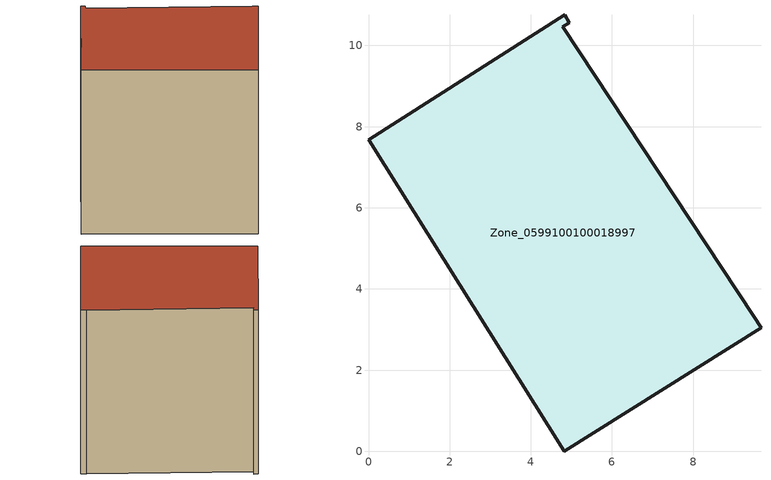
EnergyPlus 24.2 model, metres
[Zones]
Zone_0599100100018997
 floor ground (C_G): 4.79,10.46 9.5,3.32 9.67,3.05 4.83,0 0,7.68 4.83,10.76 4.95,10.56 z0
 wall outside (C_F): 4.83,0 9.67,3.05 9.5,3.32 4.79,10.46 4.95,10.56 4.83,10.76 0,7.68 4.83,0 z0:10.23
 roof outside (C_R): 9.5,3.32 4.79,10.46 4.95,10.56 4.83,10.76 0,7.68 4.83,0 9.67,3.05 z10.23
[BUILDING]
Pand.0599100100018997: North Axis=0; Terrain=City; Loads Convergence Tolerance Value=0.04; Temperature Convergence Tolerance Value=0.4; Solar Distribution=FullExterior; Maximum Number of Warmup Days=25; Minimum Number of Warmup Days=1
[Site:Location]
Rotterdam.The.Hague.AP_ZH_NLD Design_Conditions: Latitude=51.96; Longitude=4.45; Time Zone=1; Elevation=-4.5
[SITE:GROUNDTEMPERATURE:BUILDINGSURFACE]
18, 18, 18, 18, 18, 18, 18, 18, 18, 18, 18, 18
[MATERIAL] Thermal Absorptance=0.9; Solar Absorptance=0.7; Visible Absorptance=0.7
Name | Roughness | Thickness | Conductivity | Density | Specific Heat
G.TC.2015-2018 | MediumSmooth | 0.15 | 0.0428571 | 540 | 1210
F.TC.2015-2018 | Rough | 0.3 | 0.0666667 | 1920 | 840
R.TC.2015-2018 | MediumRough | 0.2 | 0.0333333 | 1500 | 1000
[CONSTRUCTION]
C_G: G.TC.2015-2018
C_F: F.TC.2015-2018
C_R: R.TC.2015-2018
[ZONE]
Zone_0599100100018997: Type=1; Multiplier=1; Ceiling Height=Autocalculate; Volume=Autocalculate; Floor Area=autocalculate; Part of Total Floor Area=Yes
[ZONEINFILTRATION:DESIGNFLOWRATE]
Infil_Zone_0599100100018997: Zone or ZoneList or Space or SpaceList=Zone_0599100100018997; Schedule=AlwaysOn; Design Flow Rate Calculation Method=Flow/Area; Flow Rate per Floor Area=0.0015; Constant Term Coefficient=1; Temperature Term Coefficient=0; Velocity Term Coefficient=0; Velocity Squared Term Coefficient=0
[HVACTEMPLATE:ZONE:IDEALLOADSAIRSYSTEM]
Zone_0599100100018997: Maximum Heating Supply Air Temperature=50; Minimum Cooling Supply Air Temperature=13; Maximum Heating Supply Air Humidity Ratio=0.0156; Minimum Cooling Supply Air Humidity Ratio=0.0077; Heating Limit=NoLimit; Cooling Limit=NoLimit; Dehumidification Control Type=ConstantSensibleHeatRatio; Cooling Sensible Heat Ratio=0.7; Dehumidification Setpoint=60; Humidification Control Type=None; Humidification Setpoint=30; Outdoor Air Method=None; Outdoor Air Flow Rate per Person=0.00944; Outdoor Air Flow Rate per Zone Floor Area=0; Outdoor Air Flow Rate per Zone=0; Demand Controlled Ventilation Type=None; Outdoor Air Economizer Type=NoEconomizer; Heat Recovery Type=None; Sensible Heat Recovery Effectiveness=0.7; Latent Heat Recovery Effectiveness=0.65
[ZONECONTROL:THERMOSTAT]
ThermostatControl_Zone_0599100100018997: Zone or ZoneList=Zone_0599100100018997; Control Type Schedule=DualSetpointControlType; Control 1=Thermostat_Zone_0599100100018997; Temperature Difference Between Cutout And Setpoint=0
[THERMOSTATSETPOINT:DUALSETPOINT]
Thermostat_Zone_0599100100018997: Heating Setpoint Temperature Schedule=HeatingSetpoint_Zone_0599100100018997; Cooling Setpoint Temperature Schedule=CoolingSetpoint_Zone_0599100100018997
[SCHEDULE:COMPACT]
HeatingSetpoint_Zone_0599100100018997: Through: 12/31, For: AllDays, Until: 24:00, 21
CoolingSetpoint_Zone_0599100100018997: Through: 12/31, For: AllDays, Until: 24:00, 24
DualSetpointControlType: Through: 12/31, For: AllDays, Until: 24:00, 4
AlwaysOn: Through: 12/31, For: AllDays, Until: 24:00, 1
